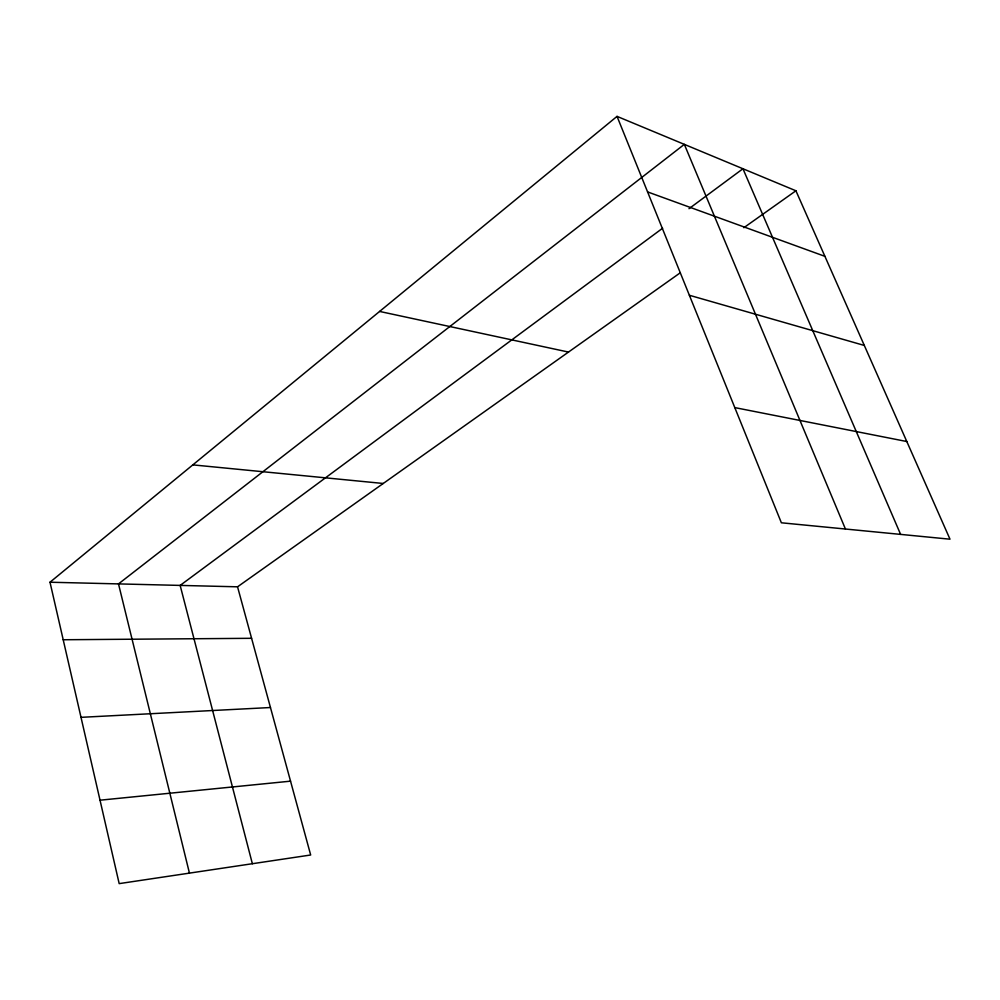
<?xml version="1.0" encoding="UTF-8"?>
<svg xmlns="http://www.w3.org/2000/svg" width="1000" height="1000" viewBox="0 0 1000 1000"><rect width="100%" height="100%" fill="white"/><g stroke="black" fill="none" stroke-linecap="round" stroke-linejoin="round"><path stroke-width="1.5" d="M680.325 272.75L237.55 586.812L310.675 855L119.175 883.625L50 582.225L617.038 116.375L795.913 190.775L950 539.2L781.375 522.788L617.038 116.375M662.638 228.212L180.15 585.413L252.362 863.725M688.988 208.7L742.95 168.75L900.612 534.388M743.838 227.712L795.913 190.775M100.025 800.2L290.538 781.162M81.013 717.337L270.462 707.525M63.2 639.75L251.588 638.3M50 582.225L237.55 586.812M192.85 464.875L383.25 483.475M734.8 407.6L906.8 441.525M379.6 311.438L568.5 352.075M689.375 295.262L864.312 345.45M647.575 191.912L824.912 256.337M845.425 529.012L684.338 144.362L118.5 583.9L189.438 873.125"/></g></svg>
